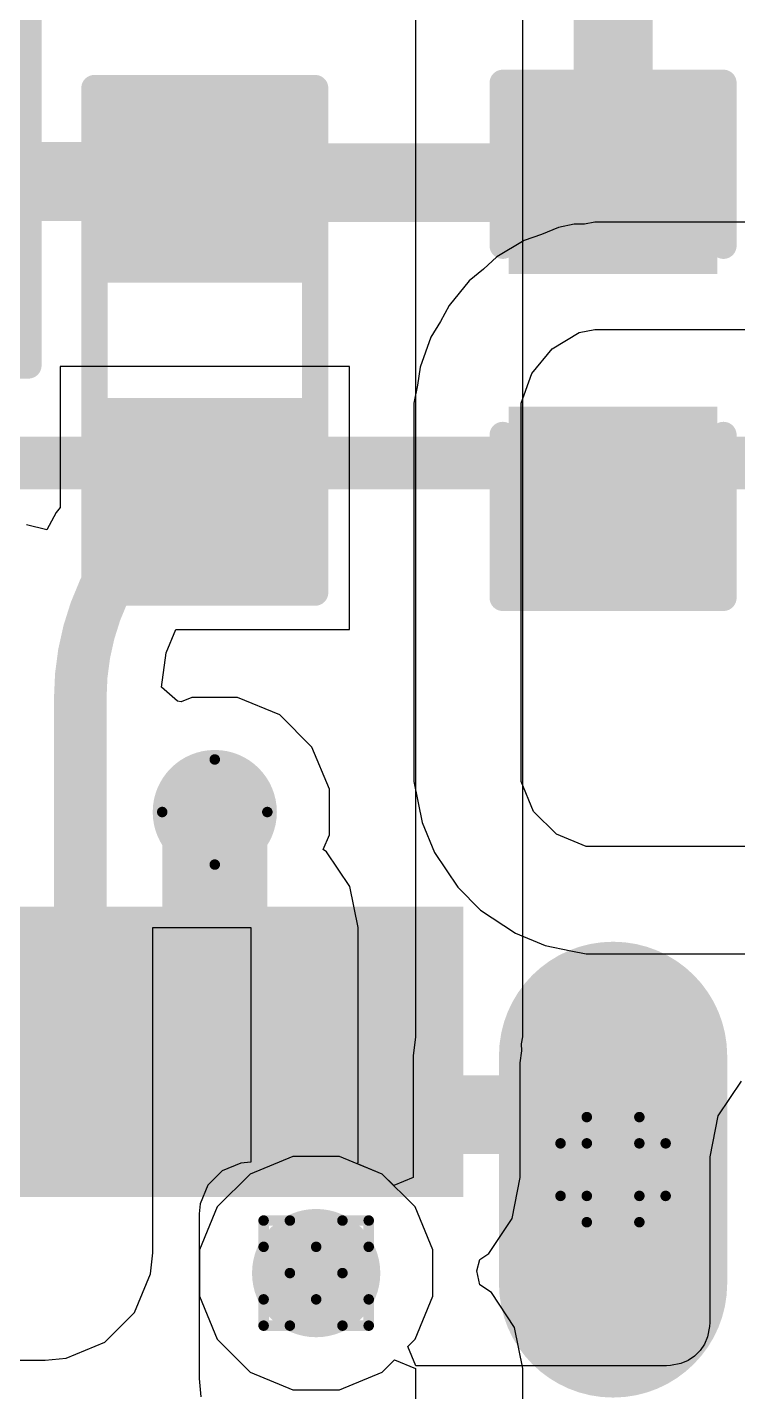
# Model space of a CAD drawing. Header units: inches. Extents: x -4 to 238, y -5 to 115.
# Drawn here: x 29.29 to 32.72, y 0.3 to 6.89 of the extents above; entities that cross this region are included whole.
import ezdxf

# ---------------------------------------------------------------- set-up
doc = ezdxf.new("R2010")
doc.units = ezdxf.units.IN
for name, color, linetype in [('Bottom Layer', 5, 'Continuous'), ('Bottom Solder', 6, 'Continuous'), ('Drill Drawing', 1, 'Continuous'), ('Mechanical 13', 56, 'Continuous'), ('Multi-Layer', 9, 'Continuous'), ('Pad Holes', 156, 'Continuous'), ('Top Layer', 1, 'Continuous'), ('Top Overlay', 2, 'Continuous'), ('Top Paste', 8, 'Continuous'), ('Top Solder', 216, 'Continuous'), ('Via Holes', 16, 'Continuous')]:
    doc.layers.add(name, color=color, linetype=linetype)

# ---------------------------------------------------------------- blocks, each defined once
blk = doc.blocks.new('SOT_23_6_13')
at = {"layer": 'Top Layer'}
for points in [[(-1.91999743, 1.26000002), (-0.69999733, 1.26000002), (-0.69999733, 0.64000126), (-1.91999743, 0.64000126)], [(0.70000241, 1.26000002), (1.92000251, 1.26000002), (1.92000251, 0.64000126), (0.70000241, 0.64000126)], [(-1.91999743, 0.30999938), (-0.69999733, 0.30999938), (-0.69999733, -0.30999938), (-1.91999743, -0.30999938)], [(0.70000495, 0.30999938), (1.92000505, 0.30999938), (1.92000505, -0.30999938), (0.70000495, -0.30999938)], [(-1.91999743, -0.64000126), (-0.69999733, -0.64000126), (-0.69999733, -1.26000002), (-1.91999743, -1.26000002)], [(0.70000241, -0.64000126), (1.92000251, -0.64000126), (1.92000251, -1.26000002), (0.70000241, -1.26000002)]]:
    blk.add_hatch(color=1, dxfattribs=at).paths.add_polyline_path(points)
at = {"layer": 'Top Paste'}
for points in [[(-1.91999743, 1.26000002), (-0.69999733, 1.26000002), (-0.69999733, 0.64000126), (-1.91999743, 0.64000126)], [(0.70000241, 1.26000002), (1.92000251, 1.26000002), (1.92000251, 0.64000126), (0.70000241, 0.64000126)], [(-1.91999743, 0.30999938), (-0.69999733, 0.30999938), (-0.69999733, -0.30999938), (-1.91999743, -0.30999938)], [(0.70000495, 0.30999938), (1.92000505, 0.30999938), (1.92000505, -0.30999938), (0.70000495, -0.30999938)], [(-1.91999743, -0.64000126), (-0.69999733, -0.64000126), (-0.69999733, -1.26000002), (-1.91999743, -1.26000002)], [(0.70000241, -0.64000126), (1.92000251, -0.64000126), (1.92000251, -1.26000002), (0.70000241, -1.26000002)]]:
    blk.add_hatch(color=8, dxfattribs=at).paths.add_polyline_path(points)
at = {"layer": 'Top Solder'}
for points in [[(-2.02159743, 1.36160002), (-0.59839733, 1.36160002), (-0.59839733, 0.53840126), (-2.02159743, 0.53840126)], [(0.5984024099999999, 1.36160002), (2.02160251, 1.36160002), (2.02160251, 0.53840126), (0.5984024099999999, 0.53840126)], [(-2.02159743, 0.41159938), (-0.59839733, 0.41159938), (-0.59839733, -0.41159938), (-2.02159743, -0.41159938)], [(0.5984049499999999, 0.41159938), (2.02160505, 0.41159938), (2.02160505, -0.41159938), (0.5984049499999999, -0.41159938)], [(-2.02159743, -0.53840126), (-0.59839733, -0.53840126), (-0.59839733, -1.36160002), (-2.02159743, -1.36160002)], [(0.5984024099999999, -0.53840126), (2.02160251, -0.53840126), (2.02160251, -1.36160002), (0.5984024099999999, -1.36160002)]]:
    blk.add_hatch(color=216, dxfattribs=at).paths.add_polyline_path(points)
at = {"layer": 'Top Overlay', "const_width": 0.127}
for points in [[(-0.88899746, 1.524), (-0.889, 1.4240002)], [(-0.88899746, 1.524), (0.8636, 1.524)], [(0.8636, 1.524), (0.8636, 1.4240002)], [(-2.1844, 1.0922), (-2.0574, 0.9652)], [(-2.1844, 1.0922), (-2.1844, 0.8382)], [(-2.0574, 0.9652), (-2.1844, 0.8382)], [(-0.889, -1.4240002), (-0.88899746, -1.524)], [(0.8636, -1.4240002), (0.8636, -1.524)], [(-0.88899746, -1.524), (0.8636, -1.524)]]:
    blk.add_lwpolyline(points, dxfattribs=at)
at = {"layer": 'Top Overlay', "const_width": 0.0635}
for points in [[(-0.92074746, 1.524, 1), (-0.85724746, 1.524, 1)], [(-0.92074746, 1.524, 1), (-0.85724746, 1.524, 1)], [(0.83185, 1.524, 1), (0.8953499999999999, 1.524, 1)], [(0.83185, 1.524, 1), (0.8953499999999999, 1.524, 1)], [(-0.9207499999999998, 1.4240002, 1), (-0.85725, 1.4240002, 1)], [(0.83185, 1.4240002, 1), (0.8953499999999999, 1.4240002, 1)], [(-2.21615, 1.0922, 1), (-2.15265, 1.0922, 1)], [(-2.21615, 1.0922, 1), (-2.15265, 1.0922, 1)], [(-2.08915, 0.9652, 1), (-2.02565, 0.9652, 1)], [(-2.08915, 0.9652, 1), (-2.02565, 0.9652, 1)], [(-2.21615, 0.8382, 1), (-2.15265, 0.8382, 1)], [(-2.21615, 0.8382, 1), (-2.15265, 0.8382, 1)], [(-0.9207499999999998, -1.4240002, 1), (-0.85725, -1.4240002, 1)], [(0.83185, -1.4240002, 1), (0.8953499999999999, -1.4240002, 1)], [(-0.92074746, -1.524, 1), (-0.85724746, -1.524, 1)], [(-0.92074746, -1.524, 1), (-0.85724746, -1.524, 1)], [(0.83185, -1.524, 1), (0.8953499999999999, -1.524, 1)], [(0.83185, -1.524, 1), (0.8953499999999999, -1.524, 1)]]:
    blk.add_lwpolyline(points, format="xyb", close=True, dxfattribs=at)
blk = doc.blocks.new('R___0603_45')
at = {"layer": 'Top Layer'}
for points in [[(-0.3809999999999999, 0.4445), (-0.3809999999999999, -0.4445), (-1.143, -0.4445), (-1.143, 0.4445)], [(1.143, 0.4445), (1.143, -0.4445), (0.3809999999999999, -0.4445), (0.3809999999999999, 0.4445)]]:
    blk.add_hatch(color=1, dxfattribs=at).paths.add_polyline_path(points)
at = {"layer": 'Top Paste'}
for points in [[(-0.3809999999999999, 0.4445), (-0.3809999999999999, -0.4445), (-1.143, -0.4445), (-1.143, 0.4445)], [(1.143, 0.4445), (1.143, -0.4445), (0.3809999999999999, -0.4445), (0.3809999999999999, 0.4445)]]:
    blk.add_hatch(color=8, dxfattribs=at).paths.add_polyline_path(points)
at = {"layer": 'Top Solder'}
for points in [[(-0.2794, 0.5460999999999999), (-0.2794, -0.5460999999999999), (-1.2446, -0.5460999999999999), (-1.2446, 0.5460999999999999)], [(1.2446, 0.5460999999999999), (1.2446, -0.5460999999999999), (0.2794, -0.5460999999999999), (0.2794, 0.5460999999999999)]]:
    blk.add_hatch(color=216, dxfattribs=at).paths.add_polyline_path(points)
at = {"layer": 'Top Overlay', "const_width": 0.127}
for points in [[(-1.2192, 0.5334), (1.2192, 0.5334)], [(-1.2192, 0.5334), (-1.2192, -0.5334)], [(1.2192, 0.5334), (1.2192, -0.5334)], [(-1.2192, -0.5334), (1.2192, -0.5334)]]:
    blk.add_lwpolyline(points, dxfattribs=at)
at = {"layer": 'Top Overlay', "const_width": 0.0635}
for points in [[(-1.25095, 0.5334, 1), (-1.18745, 0.5334, 1)], [(-1.25095, 0.5334, 1), (-1.18745, 0.5334, 1)], [(1.18745, 0.5334, 1), (1.25095, 0.5334, 1)], [(1.18745, 0.5334, 1), (1.25095, 0.5334, 1)], [(-1.25095, -0.5334, 1), (-1.18745, -0.5334, 1)], [(-1.25095, -0.5334, 1), (-1.18745, -0.5334, 1)], [(1.18745, -0.5334, 1), (1.25095, -0.5334, 1)], [(1.18745, -0.5334, 1), (1.25095, -0.5334, 1)]]:
    blk.add_lwpolyline(points, format="xyb", close=True, dxfattribs=at)
blk = doc.blocks.new('TYPE_C_31_M_12__63')
at = {"layer": 'Bottom Layer'}
h = blk.add_hatch(color=5, dxfattribs=at)
edge = h.paths.add_edge_path()
edge.add_arc((4.32500024, 1.25499876), 0.4499991, 180, 360)
edge.add_line((4.77499934, 1.25499876), (4.77499934, 2.35500164))
edge.add_arc((4.32500024, 2.35500164), 0.4499991, 0, 180)
edge.add_line((3.87500114, 2.35500164), (3.87500114, 1.25499876))
at = {"layer": 'Bottom Solder'}
h = blk.add_hatch(color=6, dxfattribs=at)
edge = h.paths.add_edge_path()
edge.add_arc((4.32500024, 1.25499876), 0.5515991, 180, 360)
edge.add_line((4.876599339999999, 1.25499876), (4.876599339999999, 2.35500164))
edge.add_arc((4.32500024, 2.35500164), 0.5515991, 0, 180)
edge.add_line((3.77340114, 2.35500164), (3.77340114, 1.25499876))
h = blk.add_hatch(color=6, dxfattribs=at)
edge = h.paths.add_edge_path()
edge.add_arc((2.89000184, 1.30499866), 0.1016, 0, 360)
at = {"layer": 'Multi-Layer'}
h = blk.add_hatch(color=9, dxfattribs=at)
edge = h.paths.add_edge_path()
edge.add_arc((4.32500024, 1.25499876), 0.4499991, 180, 360)
edge.add_line((4.77499934, 1.25499876), (4.77499934, 2.35500164))
edge.add_arc((4.32500024, 2.35500164), 0.4499991, 0, 180)
edge.add_line((3.87500114, 2.35500164), (3.87500114, 1.25499876))
at = {"layer": 'Pad Holes'}
h = blk.add_hatch(color=7, dxfattribs=at)
edge = h.paths.add_edge_path()
edge.add_arc((4.32500024, 1.25500003), 0.2999994, 180, 360)
edge.add_line((4.62499964, 1.25500003), (4.62499964, 2.35500037))
edge.add_arc((4.32500024, 2.35500037), 0.2999994, 0, 180)
edge.add_line((4.02500084, 2.35500037), (4.02500084, 1.25500003))
h = blk.add_hatch(color=7, dxfattribs=at)
edge = h.paths.add_edge_path()
edge.add_arc((2.89000184, 1.30499866), 0.30999938, 0, 360)
at = {"layer": 'Top Layer'}
for points in [[(1.89999874, 1.77499899), (1.59999934, 1.77499899), (1.59999934, 2.97499913), (1.89999874, 2.97499913)], [(2.69999968, 1.77499899), (2.10000088, 1.77499899), (2.10000088, 2.97499913), (2.69999968, 2.97499913)], [(2.90000182, 2.97499913), (3.50000062, 2.97499913), (3.50000062, 1.77499899), (2.90000182, 1.77499899)]]:
    blk.add_hatch(color=1, dxfattribs=at).paths.add_polyline_path(points)
h = blk.add_hatch(color=1, dxfattribs=at)
edge = h.paths.add_edge_path()
edge.add_arc((4.32500024, 1.25499876), 0.4499991, 180, 360)
edge.add_line((4.77499934, 1.25499876), (4.77499934, 2.35500164))
edge.add_arc((4.32500024, 2.35500164), 0.4499991, 0, 180)
edge.add_line((3.87500114, 2.35500164), (3.87500114, 1.25499876))
at = {"layer": 'Top Paste'}
for points in [[(1.89999874, 1.77499899), (1.59999934, 1.77499899), (1.59999934, 2.97499913), (1.89999874, 2.97499913)], [(2.69999968, 1.77499899), (2.10000088, 1.77499899), (2.10000088, 2.97499913), (2.69999968, 2.97499913)], [(2.90000182, 2.97499913), (3.50000062, 2.97499913), (3.50000062, 1.77499899), (2.90000182, 1.77499899)]]:
    blk.add_hatch(color=8, dxfattribs=at).paths.add_polyline_path(points)
at = {"layer": 'Top Solder'}
for points in [[(1.50159974, 1.67339899), (0.9984003399999999, 1.67339899), (0.9984003399999999, 3.07659913), (1.50159974, 3.07659913)], [(2.00159874, 1.67339899), (1.49839934, 1.67339899), (1.49839934, 3.07659913), (2.00159874, 3.07659913)], [(2.80159968, 1.67339899), (1.99840088, 1.67339899), (1.99840088, 3.07659913), (2.80159968, 3.07659913)], [(2.79840182, 3.07659913), (3.60160062, 3.07659913), (3.60160062, 1.67339899), (2.79840182, 1.67339899)]]:
    blk.add_hatch(color=216, dxfattribs=at).paths.add_polyline_path(points)
h = blk.add_hatch(color=216, dxfattribs=at)
edge = h.paths.add_edge_path()
edge.add_arc((4.32500024, 1.25499876), 0.5515991, 180, 360)
edge.add_line((4.876599339999999, 1.25499876), (4.876599339999999, 2.35500164))
edge.add_arc((4.32500024, 2.35500164), 0.5515991, 0, 180)
edge.add_line((3.77340114, 2.35500164), (3.77340114, 1.25499876))
h = blk.add_hatch(color=216, dxfattribs=at)
edge = h.paths.add_edge_path()
edge.add_arc((2.89000184, 1.30499866), 0.1016, 0, 360)
blk = doc.blocks.new('C___0603_79')
at = {"layer": 'Top Layer'}
for points in [[(-0.3809999999999999, 0.4445), (-0.3809999999999999, -0.4445), (-1.143, -0.4445), (-1.143, 0.4445)], [(1.143, 0.4445), (1.143, -0.4445), (0.3809999999999999, -0.4445), (0.3809999999999999, 0.4445)]]:
    blk.add_hatch(color=1, dxfattribs=at).paths.add_polyline_path(points)
at = {"layer": 'Top Paste'}
for points in [[(-0.3809999999999999, 0.4445), (-0.3809999999999999, -0.4445), (-1.143, -0.4445), (-1.143, 0.4445)], [(1.143, 0.4445), (1.143, -0.4445), (0.3809999999999999, -0.4445), (0.3809999999999999, 0.4445)]]:
    blk.add_hatch(color=8, dxfattribs=at).paths.add_polyline_path(points)
at = {"layer": 'Top Solder'}
for points in [[(-0.3210001199999999, 0.50449988), (-0.3210001199999999, -0.50449988), (-1.20299988, -0.50449988), (-1.20299988, 0.50449988)], [(1.20299988, 0.50449988), (1.20299988, -0.50449988), (0.3210001199999999, -0.50449988), (0.3210001199999999, 0.50449988)]]:
    blk.add_hatch(color=216, dxfattribs=at).paths.add_polyline_path(points)
at = {"layer": 'Top Overlay', "const_width": 0.127}
for points in [[(-0.4571999999999999, 0.5334), (-1.2446, 0.5334)], [(-1.2446, -0.5334), (-1.2446, 0.5334)], [(1.2446, 0.5334), (0.4571999999999999, 0.5334)], [(1.2446, -0.5334), (1.2446, 0.5334)], [(-0.4571999999999999, -0.5334), (-1.2446, -0.5334)], [(1.2446, -0.5334), (0.4571999999999999, -0.5334)]]:
    blk.add_lwpolyline(points, dxfattribs=at)
at = {"layer": 'Top Overlay', "const_width": 0.0635}
for points in [[(-1.27635, 0.5334, 1), (-1.21285, 0.5334, 1)], [(-1.27635, 0.5334, 1), (-1.21285, 0.5334, 1)], [(-0.4889499999999999, 0.5334, 1), (-0.42545, 0.5334, 1)], [(0.42545, 0.5334, 1), (0.4889499999999999, 0.5334, 1)], [(1.21285, 0.5334, 1), (1.27635, 0.5334, 1)], [(1.21285, 0.5334, 1), (1.27635, 0.5334, 1)], [(-1.27635, -0.5334, 1), (-1.21285, -0.5334, 1)], [(-1.27635, -0.5334, 1), (-1.21285, -0.5334, 1)], [(-0.4889499999999999, -0.5334, 1), (-0.42545, -0.5334, 1)], [(0.42545, -0.5334, 1), (0.4889499999999999, -0.5334, 1)], [(1.21285, -0.5334, 1), (1.27635, -0.5334, 1)], [(1.21285, -0.5334, 1), (1.27635, -0.5334, 1)]]:
    blk.add_lwpolyline(points, format="xyb", close=True, dxfattribs=at)

msp = doc.modelspace()

# ---------------------------------------------------------------- hatches: boundary and pattern name
at = {"layer": 'Bottom Layer'}
h = msp.add_hatch(color=5, dxfattribs=at)
edge = h.paths.add_edge_path()
edge.add_arc((30.19499422, 3.0988), 0.2999994, 0, 360)
at = {"layer": 'Top Layer'}
h = msp.add_hatch(color=1, dxfattribs=at)
edge = h.paths.add_edge_path()
edge.add_arc((30.19499422, 3.0988), 0.2999994, 0, 360)
at = {"layer": 'Via Holes'}
h = msp.add_hatch(color=7, dxfattribs=at)
edge = h.paths.add_edge_path()
edge.add_arc((30.19499422, 3.0988), 0.1499997, 0, 360)

# ---------------------------------------------------------------- linework, layer by layer
at = {"layer": 'Bottom Layer'}
for p, q in [((31.1658, 8.48357968), (31.16579746, 2.0120356)), ((31.68374918, 2.0120356), (31.68375172, 8.48357968)), ((31.16579746, 2.0120356), (31.15372738, 1.92035938)), ((31.67708168, 1.9785203), (31.68374918, 2.0120356)), ((31.67931687999999, 1.94442588), (31.67708168, 1.9785203)), ((31.15372738, 1.92035938), (31.15372738, 1.33198616)), ((31.6716791, 1.88641482), (31.67931687999999, 1.94442588)), ((31.6716791, 1.33197854), (31.6716791, 1.88641482)), ((30.57280906, 1.43435578), (30.36551712, 1.34849108)), ((30.7971825, 1.43435578), (30.57280906, 1.43435578)), ((31.00447444, 1.34849108), (30.7971825, 1.43435578)), ((30.36551712, 1.34849108), (30.2068611, 1.18983506)), ((31.05985914, 1.29310638), (31.00447444, 1.34849108)), ((31.15372738, 1.33198616), (31.05985914, 1.29310638)), ((31.63225068, 1.1337671), (31.6716791, 1.33197854)), ((30.2068611, 1.18983506), (30.1209964, 0.98254312)), ((31.51997506, 0.9657384799999998), (31.63225068, 1.1337671)), ((30.1209964, 0.98254312), (30.1209964, 0.75816968)), ((31.46141536, 0.8814130199999999), (31.47554538, 0.93605096)), ((31.47554538, 0.93605096), (31.51996998, 0.9657334)), ((31.51996998, 0.9657334), (31.51997506, 0.9657384799999998)), ((31.47554284, 0.81385664), (31.46141536, 0.8814130199999999)), ((31.53204514, 0.77610208), (31.47554284, 0.81385664)), ((30.1209964, 0.75816968), (30.2068611, 0.5508777399999999)), ((31.6443233, 0.6080633), (31.53204514, 0.77610208)), ((31.68374664, 0.40985694), (31.6443233, 0.6080633)), ((30.2068611, 0.5508777399999999), (30.36551712, 0.39222172)), ((31.00447444, 0.39222172), (31.06419492, 0.4519422)), ((31.06419492, 0.4519422), (31.16579492, 0.40985694)), ((31.16579492, 0.40985694), (31.16579492, -0.15240254)), ((31.68374664, -0.15236952), (31.68374664, 0.40985694)), ((30.36551712, 0.39222172), (30.57280906, 0.30635702)), ((30.7971825, 0.30635702), (31.00447444, 0.39222172)), ((30.57280906, 0.30635702), (30.7971825, 0.30635702))]:
    msp.add_line(p, q, dxfattribs=at)
at = {"layer": 'Drill Drawing', "const_width": 0.0508}
for points in [[(29.94099422, 3.0988), (30.19499422, 3.3528)], [(30.19499422, 3.3528), (30.44899422, 3.0988)], [(29.94099422, 3.0988), (30.19499422, 2.8448)], [(30.19499422, 2.8448), (30.44899422, 3.0988)], [(31.99299418, 1.49735794), (31.99299418, 1.62435794)], [(31.99299418, 1.62435794), (32.24699417999999, 1.62435794)], [(32.24699417999999, 1.49735794), (32.24699417999999, 1.62435794)], [(31.86599418, 1.24335794), (31.86599418, 1.49735794)], [(31.86599418, 1.49735794), (31.99299418, 1.49735794)], [(32.24699417999999, 1.49735794), (32.37399418, 1.49735794)], [(32.37399418, 1.24335794), (32.37399418, 1.49735794)], [(31.86599418, 1.24335794), (31.99299418, 1.24335794)], [(31.99299418, 1.11635794), (31.99299418, 1.24335794)], [(32.24699417999999, 1.24335794), (32.37399418, 1.24335794)], [(32.24699417999999, 1.11635794), (32.24699417999999, 1.24335794)], [(30.43099578, 0.9973564), (30.43099578, 1.1243564)], [(30.43099578, 1.1243564), (30.55799578, 1.1243564)], [(30.55799578, 1.1243564), (30.68499578, 0.9973564)], [(30.68499578, 0.9973564), (30.81199578, 1.1243564)], [(30.81199578, 1.1243564), (30.93899578, 1.1243564)], [(30.93899578, 0.9973564), (30.93899578, 1.1243564)], [(31.99299418, 1.11635794), (32.24699417999999, 1.11635794)], [(30.43099578, 0.9973564), (30.55799578, 0.8703563999999999)], [(30.81199578, 0.8703563999999999), (30.93899578, 0.9973564)], [(30.43099578, 0.7433563999999999), (30.55799578, 0.8703563999999999)], [(30.81199578, 0.8703563999999999), (30.93899578, 0.7433563999999999)], [(30.43099578, 0.6163563999999999), (30.43099578, 0.7433563999999999)], [(30.55799578, 0.6163563999999999), (30.68499578, 0.7433563999999999)], [(30.68499578, 0.7433563999999999), (30.81199578, 0.6163563999999999)], [(30.93899578, 0.6163563999999999), (30.93899578, 0.7433563999999999)], [(30.43099578, 0.6163563999999999), (30.55799578, 0.6163563999999999)], [(30.81199578, 0.6163563999999999), (30.93899578, 0.6163563999999999)]]:
    msp.add_lwpolyline(points, dxfattribs=at)
at = {"layer": 'Drill Drawing', "const_width": 0.0254}
for points in [[(30.18229422, 3.3528, 1), (30.20769422, 3.3528, 1)], [(30.18229422, 3.3528, 1), (30.20769422, 3.3528, 1)], [(29.92829422, 3.0988, 1), (29.95369422, 3.0988, 1)], [(29.92829422, 3.0988, 1), (29.95369422, 3.0988, 1)], [(30.43629422, 3.0988, 1), (30.46169422, 3.0988, 1)], [(30.43629422, 3.0988, 1), (30.46169422, 3.0988, 1)], [(30.18229422, 2.8448, 1), (30.20769422, 2.8448, 1)], [(30.18229422, 2.8448, 1), (30.20769422, 2.8448, 1)], [(31.98029418, 1.62435794, 1), (32.00569418, 1.62435794, 1)], [(31.98029418, 1.62435794, 1), (32.00569418, 1.62435794, 1)], [(32.23429418, 1.62435794, 1), (32.25969418, 1.62435794, 1)], [(32.23429418, 1.62435794, 1), (32.25969418, 1.62435794, 1)], [(31.85329418, 1.49735794, 1), (31.87869418, 1.49735794, 1)], [(31.85329418, 1.49735794, 1), (31.87869418, 1.49735794, 1)], [(31.98029418, 1.49735794, 1), (32.00569418, 1.49735794, 1)], [(31.98029418, 1.49735794, 1), (32.00569418, 1.49735794, 1)], [(32.23429418, 1.49735794, 1), (32.25969418, 1.49735794, 1)], [(32.23429418, 1.49735794, 1), (32.25969418, 1.49735794, 1)], [(32.36129418, 1.49735794, 1), (32.38669418, 1.49735794, 1)], [(32.36129418, 1.49735794, 1), (32.38669418, 1.49735794, 1)], [(31.85329418, 1.24335794, 1), (31.87869418, 1.24335794, 1)], [(31.85329418, 1.24335794, 1), (31.87869418, 1.24335794, 1)], [(31.98029418, 1.24335794, 1), (32.00569418, 1.24335794, 1)], [(31.98029418, 1.24335794, 1), (32.00569418, 1.24335794, 1)], [(32.23429418, 1.24335794, 1), (32.25969418, 1.24335794, 1)], [(32.23429418, 1.24335794, 1), (32.25969418, 1.24335794, 1)], [(32.36129418, 1.24335794, 1), (32.38669418, 1.24335794, 1)], [(32.36129418, 1.24335794, 1), (32.38669418, 1.24335794, 1)], [(30.41829578, 1.1243564, 1), (30.44369578, 1.1243564, 1)], [(30.41829578, 1.1243564, 1), (30.44369578, 1.1243564, 1)], [(30.54529578, 1.1243564, 1), (30.57069578, 1.1243564, 1)], [(30.54529578, 1.1243564, 1), (30.57069578, 1.1243564, 1)], [(30.79929577999999, 1.1243564, 1), (30.82469578, 1.1243564, 1)], [(30.79929577999999, 1.1243564, 1), (30.82469578, 1.1243564, 1)], [(30.92629578, 1.1243564, 1), (30.95169577999999, 1.1243564, 1)], [(30.92629578, 1.1243564, 1), (30.95169577999999, 1.1243564, 1)], [(31.98029418, 1.11635794, 1), (32.00569418, 1.11635794, 1)], [(31.98029418, 1.11635794, 1), (32.00569418, 1.11635794, 1)], [(32.23429418, 1.11635794, 1), (32.25969418, 1.11635794, 1)], [(32.23429418, 1.11635794, 1), (32.25969418, 1.11635794, 1)], [(30.41829578, 0.9973564, 1), (30.44369578, 0.9973564, 1)], [(30.41829578, 0.9973564, 1), (30.44369578, 0.9973564, 1)], [(30.67229578, 0.9973564, 1), (30.69769578, 0.9973564, 1)], [(30.67229578, 0.9973564, 1), (30.69769578, 0.9973564, 1)], [(30.92629578, 0.9973564, 1), (30.95169577999999, 0.9973564, 1)], [(30.92629578, 0.9973564, 1), (30.95169577999999, 0.9973564, 1)], [(30.54529578, 0.8703563999999999, 1), (30.57069578, 0.8703563999999999, 1)], [(30.54529578, 0.8703563999999999, 1), (30.57069578, 0.8703563999999999, 1)], [(30.79929577999999, 0.8703563999999999, 1), (30.82469578, 0.8703563999999999, 1)], [(30.79929577999999, 0.8703563999999999, 1), (30.82469578, 0.8703563999999999, 1)], [(30.41829578, 0.7433563999999999, 1), (30.44369578, 0.7433563999999999, 1)], [(30.41829578, 0.7433563999999999, 1), (30.44369578, 0.7433563999999999, 1)], [(30.67229578, 0.7433563999999999, 1), (30.69769578, 0.7433563999999999, 1)], [(30.67229578, 0.7433563999999999, 1), (30.69769578, 0.7433563999999999, 1)], [(30.92629578, 0.7433563999999999, 1), (30.95169577999999, 0.7433563999999999, 1)], [(30.92629578, 0.7433563999999999, 1), (30.95169577999999, 0.7433563999999999, 1)], [(30.41829578, 0.6163563999999999, 1), (30.44369578, 0.6163563999999999, 1)], [(30.41829578, 0.6163563999999999, 1), (30.44369578, 0.6163563999999999, 1)], [(30.54529578, 0.6163563999999999, 1), (30.57069578, 0.6163563999999999, 1)], [(30.54529578, 0.6163563999999999, 1), (30.57069578, 0.6163563999999999, 1)], [(30.79929577999999, 0.6163563999999999, 1), (30.82469578, 0.6163563999999999, 1)], [(30.79929577999999, 0.6163563999999999, 1), (30.82469578, 0.6163563999999999, 1)], [(30.92629578, 0.6163563999999999, 1), (30.95169577999999, 0.6163563999999999, 1)], [(30.92629578, 0.6163563999999999, 1), (30.95169577999999, 0.6163563999999999, 1)]]:
    msp.add_lwpolyline(points, format="xyb", close=True, dxfattribs=at)
at = {"layer": 'Mechanical 13', "const_width": 0.254}
msp.add_lwpolyline([(-1.72700188, 4.78572322), (58.2729975, 4.78572322)], dxfattribs=at)
at = {"layer": 'Top Layer'}
for p, q in [((31.9312417, 5.93962236), (31.85588752, 5.92468462)), ((31.9820798, 5.939589339999999), (31.9312417, 5.93962236)), ((32.03196032, 5.949510579999999), (31.9820798, 5.939589339999999)), ((36.863274, 5.949510579999999), (32.03196032, 5.949510579999999)), ((31.77399029999999, 5.890823879999999), (31.6905386, 5.86100936)), ((31.85588752, 5.92468462), (31.77399029999999, 5.890823879999999)), ((31.6905386, 5.86100936), (31.55871514, 5.78208394)), ((31.55871514, 5.78208394), (31.4930282, 5.7226073)), ((31.4930282, 5.7226073), (31.42450662, 5.6664098)), ((31.42450662, 5.6664098), (31.32699856, 5.54767496)), ((31.32699856, 5.54767496), (31.28520032, 5.469536939999999)), ((31.28520032, 5.469536939999999), (31.2396251, 5.39352744)), ((31.82478013999999, 5.33769316), (31.9566036, 5.41661858)), ((31.9566036, 5.41661858), (32.03195778, 5.431556319999999)), ((32.03195778, 5.431556319999999), (32.03196032, 5.43155886)), ((32.03196032, 5.43155886), (36.86326892, 5.43155886)), ((31.2396251, 5.39352744), (31.18784212, 5.24887444)), ((31.72727208, 5.21895832), (31.82478013999999, 5.33769316)), ((30.84528502, 5.25148556), (29.44828502, 5.25148556)), ((29.44828502, 5.25148556), (29.44828502, 4.57134722)), ((30.84528502, 3.98148556), (30.84528502, 5.25148556)), ((31.18784212, 5.24887444), (31.17482716, 5.16122666)), ((31.6754891, 5.07430532), (31.72727208, 5.21895832)), ((31.17482716, 5.16122666), (31.15753738, 5.07428754)), ((31.15753738, 5.07428754), (31.15753992, 4.997465239999999)), ((31.67549164, 4.99748302), (31.6754891, 5.07430532)), ((31.15753992, 4.997465239999999), (31.15754245999999, 3.2464756)), ((31.67549418, 3.32467204), (31.67549164, 4.99748302)), ((29.44828502, 4.57134722), (29.42770594, 4.54627234)), ((29.3828851, 4.46241678), (29.28432802, 4.48710304)), ((29.42770594, 4.54627234), (29.3828851, 4.46241678)), ((29.9600112, 3.8675945), (30.00718662, 3.98148556)), ((30.00718662, 3.98148556), (30.84528502, 3.98148556)), ((29.938218, 3.70205762), (29.9600112, 3.8675945)), ((30.01439768, 3.63510068), (29.938218, 3.70205762)), ((30.0331378, 3.63140244), (30.01439768, 3.63510068)), ((30.08479632, 3.6527994), (30.0331378, 3.63140244)), ((30.30519212, 3.6527994), (30.08479632, 3.6527994)), ((30.50880868, 3.568458699999999), (30.30519212, 3.6527994)), ((30.66465292, 3.41261446), (30.50880868, 3.568458699999999)), ((30.74899362, 3.2089979), (30.66465292, 3.41261446)), ((31.67549418, 3.3246695), (31.67549418, 3.32467204)), ((31.67549418, 3.2464756), (31.67549418, 3.3246695)), ((31.15754245999999, 3.2464756), (31.19696834, 3.04826416)), ((31.73534166, 3.1019877), (31.67549418, 3.2464756)), ((30.74899362, 2.9886021), (30.74899362, 3.2089979)), ((31.84592564, 2.99140372), (31.73534166, 3.1019877)), ((31.19696834, 3.04826416), (31.19697342, 3.04825654)), ((31.19697342, 3.04825654), (31.25681582, 2.90377626)), ((30.71946866, 2.91731954), (30.74899362, 2.9886021)), ((31.99041354, 2.931556239999999), (31.84592564, 2.99140372)), ((30.73550622, 2.90660328), (30.71946866, 2.91731954)), ((30.84778438, 2.73856704), (30.73550622, 2.90660328)), ((31.25681582, 2.90377626), (31.36909144, 2.73574256)), ((32.06860744, 2.93155878), (31.99041354, 2.931556239999999)), ((36.82826009999999, 2.93155878), (32.06860744, 2.93155878)), ((30.88720772, 2.5403556), (30.84778438, 2.73856704)), ((31.36909144, 2.73574256), (31.47967796, 2.62515604)), ((31.47967796, 2.62515604), (31.6477142, 2.51287788)), ((29.89498211999999, 0.96874838), (29.8949872, 2.54035814)), ((29.8949872, 2.54035814), (30.369256, 2.54035814)), ((30.369256, 2.54035814), (30.36924838, 1.40720064)), ((30.8872001, 1.4071981), (30.88720772, 2.5403556)), ((31.6477142, 2.51287788), (31.79220464, 2.4530304)), ((31.79220464, 2.4530304), (31.79221734, 2.45302278)), ((31.79221734, 2.45302278), (31.91648176, 2.42831112)), ((31.91648176, 2.42831112), (31.99041608, 2.41360452)), ((31.99041608, 2.41360452), (31.9904237, 2.41360706)), ((31.9904237, 2.41360706), (31.99043132, 2.41360452)), ((31.99043132, 2.41360452), (32.06862522, 2.41360706)), ((32.06862522, 2.41360706), (36.82826009999999, 2.41360706)), ((32.7391014, 1.79780692), (32.6268207, 1.62976814)), ((32.6268207, 1.62976814), (32.58739482, 1.43156178)), ((30.3204499, 1.40241274), (30.2302799, 1.3650849)), ((30.36924838, 1.40720064), (30.3204499, 1.40241274)), ((30.88533828, 1.39784074), (30.8872001, 1.4071981)), ((31.00447444, 1.34849108), (30.88533828, 1.39784074)), ((32.58739482, 1.43156178), (32.5873872, 0.63152782)), ((30.2302799, 1.3650849), (30.16127064, 1.29607818)), ((31.16313046, 1.18983506), (31.00447444, 1.34849108)), ((30.16127064, 1.29607818), (30.1239428, 1.20590564)), ((30.1239428, 1.20590564), (30.11915744, 1.15710716)), ((31.24899516, 0.98254312), (31.16313046, 1.18983506)), ((30.11915744, 1.15710716), (30.11915744, 1.1571097)), ((30.11915744, 1.1571097), (30.11915744, 0.36083748)), ((29.885005, 0.8673464999999999), (29.89497704, 0.96874584)), ((29.89497704, 0.96874584), (29.89498211999999, 0.96874838)), ((31.24899516, 0.75816968), (31.24899516, 0.98254312)), ((29.80741308, 0.67998086), (29.885005, 0.8673464999999999)), ((31.16313046, 0.5508777399999999), (31.24899516, 0.75816968)), ((29.66401484, 0.53658262), (29.80741308, 0.67998086)), ((32.58644232, 0.612267), (32.5765287, 0.56242458)), ((32.5873872, 0.63152782), (32.58644232, 0.612267)), ((29.4766492, 0.45899324), (29.66401484, 0.53658262)), ((31.12835024, 0.51609752), (31.16313046, 0.5508777399999999)), ((32.5765287, 0.56242458), (32.56197196, 0.52728622)), ((31.16723002, 0.42222928), (31.12835024, 0.51609752)), ((32.51394818, 0.4687697), (32.48233026, 0.4476419799999999)), ((32.54084424, 0.49566576), (32.51394818, 0.4687697)), ((32.56197196, 0.52728622), (32.54084424, 0.49566576)), ((26.20386174, 0.4490212), (29.37524986, 0.4490212)), ((29.37524986, 0.4490212), (29.4766492, 0.45899324)), ((32.37813946, 0.42222928), (31.16723002, 0.42222928)), ((32.39734694, 0.42317162), (32.37813946, 0.42222928)), ((32.44718682, 0.4330852399999999), (32.39734694, 0.42317162)), ((32.48233026, 0.4476419799999999), (32.44718682, 0.4330852399999999)), ((30.11915744, 0.36083748), (30.12792044, 0.2717673))]:
    msp.add_line(p, q, dxfattribs=at)
for points, const_width in [([(32.11999418, 6.14048556), (32.11999418, 7.238999999999999)], 0.3809999999999999), ([(27.770328, 6.146121819999999), (30.14678502, 6.146121819999999)], 0.3809999999999999), ([(30.14678502, 6.14048556), (30.14678502, 6.146121819999999)], 0.3809999999999999), ([(30.14678502, 6.14048556), (32.11999418, 6.14048556)], 0.3809999999999999), ([(29.82928502, 4.434946679999999), (30.14678502, 4.61648556)], 0.254), ([(29.54499044, 3.65134398), (29.54499298, 3.65020606)], 0.254), ([(29.54499298, 1.9403568), (29.54499298, 3.65020606)], 0.254), ([(30.19499422, 1.9403568), (30.19499422, 3.0988)], 0.508), ([(31.10449456, 1.6364458), (31.88024612, 1.6364458)], 0.3809999999999999)]:
    msp.add_lwpolyline(points, dxfattribs=dict(at, const_width=const_width))
for points, const_width in [([(30.05153502, 6.146121819999999, 1), (30.24203502, 6.146121819999999, 1)], 0.1905), ([(30.05153502, 6.146121819999999, 1), (30.24203502, 6.146121819999999, 1)], 0.1905), ([(30.05153502, 6.14048556, 1), (30.24203502, 6.14048556, 1)], 0.1905), ([(30.05153502, 6.14048556, 1), (30.24203502, 6.14048556, 1)], 0.1905), ([(32.02474418, 6.14048556, 1), (32.21524418, 6.14048556, 1)], 0.1905), ([(32.02474418, 6.14048556, 1), (32.21524418, 6.14048556, 1)], 0.1905), ([(30.08328502, 4.61648556, 1), (30.21028502, 4.61648556, 1)], 0.127), ([(29.76578502, 4.434946679999999, 1), (29.89278502, 4.434946679999999, 1)], 0.127), ([(29.76578502, 4.434946679999999, 1), (29.89278502, 4.434946679999999, 1)], 0.127), ([(29.48149044, 3.65134398, 1), (29.60849044, 3.65134398, 1)], 0.127), ([(29.48149044, 3.65134398, 1), (29.60849044, 3.65134398, 1)], 0.127), ([(29.48149298, 3.65020606, 1), (29.60849298, 3.65020606, 1)], 0.127), ([(29.48149298, 3.65020606, 1), (29.60849298, 3.65020606, 1)], 0.127), ([(30.06799422, 3.0988, 1), (30.32199422, 3.0988, 1)], 0.254), ([(30.06799422, 1.9403568, 1), (30.32199422, 1.9403568, 1)], 0.254), ([(29.48149298, 1.9403568, 1), (29.60849298, 1.9403568, 1)], 0.127), ([(31.00924456, 1.6364458, 1), (31.19974456, 1.6364458, 1)], 0.1905), ([(31.78499612, 1.6364458, 1), (31.97549612, 1.6364458, 1)], 0.1905)]:
    msp.add_lwpolyline(points, format="xyb", close=True, dxfattribs=dict(at, const_width=const_width))
at = {"layer": 'Top Layer', "const_width": 0.254}
msp.add_lwpolyline([(29.54499044, 3.65134398, -0.1757979370309231), (29.82928502, 4.434946679999999)], format="xyb", dxfattribs=at)

# ---------------------------------------------------------------- block references
for name, p, rotation in [('SOT_23_6_13', (27.770328, 6.146121819999999), 90), ('R___0603_45', (30.14678502, 5.37848556), 90), ('C___0603_79', (32.11999418, 5.37848556), 270)]:
    msp.add_blockref(name, p, dxfattribs=dict(rotation=rotation))
msp.add_blockref('TYPE_C_31_M_12__63', (27.79499394, -0.4346422599999999))

doc.saveas('drawing.dxf')
